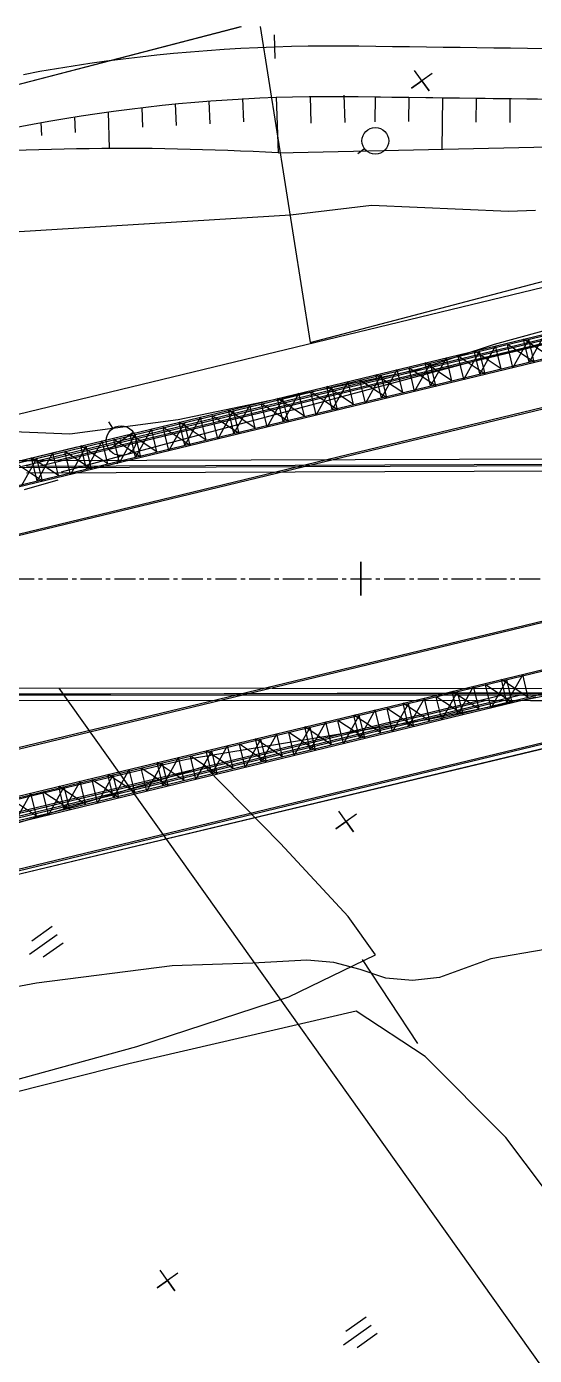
# Model space of a CAD drawing. Extents: x -299 to 346, y -14 to 200.
# Drawn here: x 43.9 to 74, y 52 to 130.7 of the extents above; entities that cross this region are included whole.
import ezdxf

# ---------------------------------------------------------------- set-up
doc = ezdxf.new("R2010")
doc.units = 0
doc.linetypes.add('A-CENTR01', pattern=[2, 1.25, -0.25, 0.25, -0.25])
doc.layers.add('TT-BASE', color=253, linetype='Continuous')
doc.layers.add('TT-CNTL', color=1, linetype='A-CENTR01')

msp = doc.modelspace()

# ---------------------------------------------------------------- linework, layer by layer
at = {"layer": 'TT-BASE'}
for p, q in [((3.695, 116.994, -349.133), (56.573, 130.694, -349.133)), ((3.695, 116.984, 1358.473), (56.61, 130.694, 1358.473)), ((57.729, 130.694, 1336.504), (60.695, 111.97, -140.078)), ((57.731, 130.694, 1529.865), (60.695, 111.979, 54.032)), ((58.557, 130.2, -349.133), (58.605, 128.801, -349.133)), ((58.557, 130.2, -165.872), (58.605, 128.801, -165.872)), ((52.594, 129.114, -349.133), (53.59, 129.204, -349.133)), ((52.594, 129.114, -165.872), (53.59, 129.204, -165.872)), ((53.59, 129.204, -349.133), (54.587, 129.283, -349.133)), ((53.59, 129.204, -165.872), (54.587, 129.283, -165.872)), ((54.587, 129.283, -349.133), (55.584, 129.352, -349.133)), ((54.587, 129.283, -165.872), (55.584, 129.352, -165.872)), ((55.584, 129.352, -349.133), (56.583, 129.412, -349.133)), ((55.584, 129.352, -165.872), (56.583, 129.412, -165.872)), ((56.583, 129.412, -349.133), (57.581, 129.461, -349.133)), ((56.583, 129.412, -165.872), (57.581, 129.461, -165.872)), ((57.581, 129.461, -349.133), (58.581, 129.5, -349.133)), ((57.581, 129.461, -165.872), (58.581, 129.5, -165.872)), ((58.581, 129.5, -349.133), (59.58, 129.53, -349.133)), ((58.581, 129.5, -165.872), (59.58, 129.53, -165.872)), ((59.58, 129.53, -349.133), (60.58, 129.549, -349.133)), ((59.58, 129.53, -165.872), (60.58, 129.549, -165.872)), ((60.58, 129.549, -349.133), (61.58, 129.558, -349.133)), ((60.58, 129.549, -165.872), (61.58, 129.558, -165.872)), ((61.58, 129.558, -349.133), (62.58, 129.558, -349.133)), ((61.58, 129.558, -165.872), (62.58, 129.558, -165.872)), ((62.58, 129.558, -349.133), (63.337, 129.55, -349.133)), ((62.58, 129.558, -165.872), (63.337, 129.55, -165.872)), ((63.337, 129.55, -349.133), (63.58, 129.547, -349.133)), ((63.337, 129.55, -165.872), (63.58, 129.547, -165.872)), ((63.58, 129.547, -349.133), (64.58, 129.534, -349.133)), ((63.58, 129.547, -165.872), (64.58, 129.534, -165.872)), ((64.58, 129.534, -349.133), (65.58, 129.521, -349.133)), ((64.58, 129.534, -165.872), (65.58, 129.521, -165.872)), ((65.58, 129.521, -349.133), (66.58, 129.508, -349.133)), ((65.58, 129.521, -165.872), (66.58, 129.508, -165.872)), ((66.58, 129.508, -349.133), (67.58, 129.494, -349.133)), ((66.58, 129.508, -165.872), (67.58, 129.494, -165.872)), ((67.58, 129.494, -349.133), (68.58, 129.481, -349.133)), ((67.58, 129.494, -165.872), (68.58, 129.481, -165.872)), ((68.58, 129.481, -349.133), (69.58, 129.468, -349.133)), ((68.58, 129.481, -165.872), (69.58, 129.468, -165.872)), ((69.58, 129.468, -349.133), (70.579, 129.455, -349.133)), ((69.58, 129.468, -165.872), (70.579, 129.455, -165.872)), ((70.579, 129.455, -349.133), (71.579, 129.442, -349.133)), ((70.579, 129.455, -165.872), (71.579, 129.442, -165.872)), ((71.579, 129.442, -349.133), (72.579, 129.428, -349.133)), ((71.579, 129.442, -165.872), (72.579, 129.428, -165.872)), ((72.579, 129.428, -349.133), (73.579, 129.415, -349.133)), ((72.579, 129.428, -165.872), (73.579, 129.415, -165.872)), ((73.579, 129.415, -349.133), (74.579, 129.402, -349.133)), ((73.579, 129.415, -165.872), (74.579, 129.402, -165.872)), ((45.654, 128.211, -349.133), (46.641, 128.37, -349.133)), ((45.654, 128.211, -165.872), (46.641, 128.37, -165.872)), ((46.641, 128.37, -349.133), (47.63, 128.519, -349.133)), ((46.641, 128.37, -165.872), (47.63, 128.519, -165.872)), ((47.63, 128.519, -349.133), (48.62, 128.658, -349.133)), ((47.63, 128.519, -165.872), (48.62, 128.658, -165.872)), ((48.62, 128.658, -349.133), (49.612, 128.787, -349.133)), ((48.62, 128.658, -165.872), (49.612, 128.787, -165.872)), ((49.612, 128.787, -349.133), (50.605, 128.906, -349.133)), ((49.612, 128.787, -165.872), (50.605, 128.906, -165.872)), ((50.605, 128.906, -349.133), (51.599, 129.015, -349.133)), ((50.605, 128.906, -165.872), (51.599, 129.015, -165.872)), ((51.599, 129.015, -349.133), (52.594, 129.114, -349.133)), ((51.599, 129.015, -165.872), (52.594, 129.114, -165.872)), ((43.684, 127.864, -349.133), (44.668, 128.043, -349.133)), ((43.684, 127.864, -165.872), (44.668, 128.043, -165.872)), ((44.668, 128.043, -349.133), (45.654, 128.211, -349.133)), ((44.668, 128.043, -165.872), (45.654, 128.211, -165.872)), ((67.922, 127.923, -89.268), (66.7, 127.053, -89.268)), ((67.922, 127.923, -2.74), (66.7, 127.053, -2.74)), ((67.922, 127.923, -2.74), (66.7, 127.053, -2.74)), ((67.746, 126.877, -89.268), (66.876, 128.099, -89.268)), ((67.746, 126.877, -2.74), (66.876, 128.099, -2.74)), ((67.746, 126.877, -2.74), (66.876, 128.099, -2.74)), ((60.695, 111.979, -349.133), (117.695, 126.979, -349.133)), ((60.695, 111.97, -140.078), (117.695, 126.97, -140.078)), ((66.7, 127.053, -89.268), (67.311, 127.488, -89.268)), ((66.7, 127.053, -2.74), (67.311, 127.488, -2.74)), ((66.7, 127.053, -2.74), (67.311, 127.488, -2.74)), ((67.311, 127.488, -89.268), (67.746, 126.877, -89.268)), ((67.311, 127.488, -2.74), (67.746, 126.877, -2.74)), ((67.311, 127.488, -2.74), (67.746, 126.877, -2.74)), ((50.947, 125.926, -349.133), (51.911, 126.031, -349.133)), ((50.947, 125.926, -165.872), (51.911, 126.031, -165.872)), ((51.911, 126.031, -349.133), (52.877, 126.128, -349.133)), ((51.911, 126.031, -165.872), (52.877, 126.128, -165.872)), ((52.694, 126.109, -349.133), (52.738, 124.835, -349.133)), ((52.694, 126.109, -165.872), (52.738, 124.835, -165.872)), ((52.877, 126.128, -349.133), (53.843, 126.214, -349.133)), ((52.877, 126.128, -165.872), (53.843, 126.214, -165.872)), ((53.843, 126.214, -349.133), (54.81, 126.291, -349.133)), ((53.843, 126.214, -165.872), (54.81, 126.291, -165.872)), ((54.689, 126.281, -349.133), (54.735, 124.938, -349.133)), ((54.689, 126.281, -165.872), (54.735, 124.938, -165.872)), ((54.81, 126.291, -349.133), (55.778, 126.358, -349.133)), ((54.81, 126.291, -165.872), (55.778, 126.358, -165.872)), ((55.778, 126.358, -349.133), (56.746, 126.416, -349.133)), ((55.778, 126.358, -165.872), (56.746, 126.416, -165.872)), ((56.685, 126.433, -349.133), (56.733, 125.042, -349.133)), ((56.685, 126.433, -165.872), (56.733, 125.042, -165.872)), ((56.746, 126.416, -349.133), (57.714, 126.464, -349.133)), ((56.746, 126.416, -165.872), (57.714, 126.464, -165.872)), ((57.714, 126.464, -349.133), (58.684, 126.502, -349.133)), ((57.714, 126.464, -165.872), (58.684, 126.502, -165.872)), ((58.684, 126.502, -349.133), (59.653, 126.53, -349.133)), ((58.684, 126.502, -165.872), (59.653, 126.53, -165.872)), ((58.684, 126.502, -349.133), (58.797, 123.204, -349.133)), ((58.684, 126.502, -165.872), (58.797, 123.204, -165.872)), ((59.653, 126.53, -349.133), (60.623, 126.549, -349.133)), ((59.653, 126.53, -165.872), (60.623, 126.549, -165.872)), ((60.623, 126.549, -349.133), (61.593, 126.558, -349.133)), ((60.623, 126.549, -165.872), (61.593, 126.558, -165.872)), ((60.683, 126.571, -349.133), (60.738, 124.977, -349.133)), ((60.683, 126.571, -165.872), (60.738, 124.977, -165.872)), ((61.593, 126.558, -349.133), (62.565, 126.558, -349.133)), ((61.593, 126.558, -165.872), (62.565, 126.558, -165.872)), ((62.565, 126.558, -349.133), (63.303, 126.551, -349.133)), ((62.565, 126.558, -165.872), (63.303, 126.551, -165.872)), ((62.682, 126.639, -349.133), (62.737, 125.019, -349.133)), ((62.682, 126.639, -165.872), (62.737, 125.019, -165.872)), ((63.303, 126.551, -349.133), (63.54, 126.548, -349.133)), ((63.303, 126.551, -165.872), (63.54, 126.548, -165.872)), ((63.31, 126.551, -349.133), (106.764, 125.977, -349.133)), ((63.31, 126.551, -435.661), (106.764, 125.977, -435.661)), ((63.31, 126.551, -165.872), (106.764, 125.977, -165.872)), ((63.54, 126.548, -349.133), (64.54, 126.534, -349.133)), ((63.54, 126.548, -165.872), (64.54, 126.534, -165.872)), ((64.54, 126.535, -349.133), (64.521, 125.057, -349.133)), ((64.54, 126.535, -165.872), (64.521, 125.057, -165.872)), ((64.54, 126.534, -349.133), (65.54, 126.521, -349.133)), ((64.54, 126.534, -165.872), (65.54, 126.521, -165.872)), ((65.54, 126.521, -349.133), (66.54, 126.508, -349.133)), ((65.54, 126.521, -165.872), (66.54, 126.508, -165.872)), ((66.54, 126.508, -349.133), (66.521, 125.064, -349.133)), ((66.54, 126.508, -165.872), (66.521, 125.064, -165.872)), ((66.54, 126.508, -349.133), (67.54, 126.495, -349.133)), ((66.54, 126.508, -165.872), (67.54, 126.495, -165.872)), ((67.54, 126.495, -349.133), (68.54, 126.481, -349.133)), ((67.54, 126.495, -165.872), (68.54, 126.481, -165.872)), ((68.54, 126.482, -349.133), (68.499, 123.423, -349.133)), ((68.54, 126.482, -165.872), (68.499, 123.423, -165.872)), ((68.54, 126.481, -349.133), (69.54, 126.468, -349.133)), ((68.54, 126.481, -165.872), (69.54, 126.468, -165.872)), ((69.54, 126.468, -349.133), (70.54, 126.455, -349.133)), ((69.54, 126.468, -165.872), (70.54, 126.455, -165.872)), ((70.54, 126.455, -349.133), (70.521, 125.031, -349.133)), ((70.54, 126.455, -165.872), (70.521, 125.031, -165.872)), ((70.54, 126.455, -349.133), (71.54, 126.442, -349.133)), ((70.54, 126.455, -165.872), (71.54, 126.442, -165.872)), ((71.54, 126.442, -349.133), (72.54, 126.429, -349.133)), ((71.54, 126.442, -165.872), (72.54, 126.429, -165.872)), ((72.539, 126.429, -349.133), (72.521, 125.015, -349.133)), ((72.539, 126.429, -165.872), (72.521, 125.015, -165.872)), ((72.54, 126.429, -349.133), (73.54, 126.415, -349.133)), ((72.54, 126.429, -165.872), (73.54, 126.415, -165.872)), ((73.54, 126.415, -349.133), (74.54, 126.402, -349.133)), ((73.54, 126.415, -165.872), (74.54, 126.402, -165.872)), ((45.189, 125.088, -349.133), (46.145, 125.252, -349.133)), ((45.189, 125.088, -165.872), (46.145, 125.252, -165.872)), ((46.145, 125.252, -349.133), (47.103, 125.406, -349.133)), ((46.145, 125.252, -165.872), (47.103, 125.406, -165.872)), ((46.717, 125.344, -349.133), (46.748, 124.424, -349.133)), ((46.717, 125.344, -165.872), (46.748, 124.424, -165.872)), ((47.103, 125.406, -349.133), (48.062, 125.55, -349.133)), ((47.103, 125.406, -165.872), (48.062, 125.55, -165.872)), ((48.062, 125.55, -349.133), (49.022, 125.685, -349.133)), ((48.062, 125.55, -165.872), (49.022, 125.685, -165.872)), ((48.708, 125.641, -349.133), (48.782, 123.47, -349.133)), ((48.708, 125.641, -165.872), (48.782, 123.47, -165.872)), ((49.022, 125.685, -349.133), (49.984, 125.81, -349.133)), ((49.022, 125.685, -165.872), (49.984, 125.81, -165.872)), ((49.984, 125.81, -349.133), (50.947, 125.926, -349.133)), ((49.984, 125.81, -165.872), (50.947, 125.926, -165.872)), ((50.7, 125.896, -349.133), (50.74, 124.731, -349.133)), ((50.7, 125.896, -165.872), (50.74, 124.731, -165.872)), ((43.282, 124.733, -349.133), (44.234, 124.915, -349.133)), ((43.282, 124.733, -165.872), (44.234, 124.915, -165.872)), ((44.234, 124.915, -349.133), (45.189, 125.088, -349.133)), ((44.234, 124.915, -165.872), (45.189, 125.088, -165.872)), ((44.727, 125.005, -349.133), (44.753, 124.247, -349.133)), ((44.727, 125.005, -165.872), (44.753, 124.247, -165.872)), ((-0.921, 97.04, -435.661), (111.583, 124.211, -435.661)), ((-0.921, 97.04, -435.661), (111.583, 124.211, -435.661)), ((58.797, 123.204, -349.133), (78.503, 123.65, -349.133)), ((58.797, 123.204, -165.872), (78.503, 123.65, -165.872)), ((63.929, 123.477, -89.421), (63.519, 123.157, -89.421)), ((63.929, 123.477, -2.893), (63.519, 123.157, -2.893)), ((63.929, 123.477, -2.893), (63.519, 123.157, -2.893)), ((38.343, 103.737, -349.133), (111.253, 121.32, -349.133)), ((38.343, 103.737, -349.133), (111.253, 121.32, -349.133)), ((37.392, 103.412, -435.661), (110.296, 121.02, -435.661)), ((37.392, 103.412, -435.661), (110.296, 121.02, -435.661)), ((43.609, 104.657, -435.661), (110.112, 120.718, -435.661)), ((44.56, 104.979, -349.133), (111.069, 121.019, -349.133)), ((45.633, 104.98, -349.133), (110.884, 120.717, -349.133)), ((-0.921, 92.827, -349.133), (111.339, 119.901, -349.133)), ((-0.921, 92.827, -349.133), (111.339, 119.901, -349.133)), ((44.681, 104.659, -435.661), (109.928, 120.416, -435.661)), ((59.517, 119.532, -88.551), (64.336, 120.107, -88.551)), ((59.517, 119.532, -2.023), (64.336, 120.107, -2.023)), ((59.517, 119.532, -2.023), (64.336, 120.107, -2.023)), ((64.336, 120.107, -88.551), (72.453, 119.748, -88.551)), ((64.336, 120.107, -2.023), (72.453, 119.748, -2.023)), ((64.336, 120.107, -2.023), (72.453, 119.748, -2.023)), ((72.453, 119.748, -88.551), (74.052, 119.816, -88.551)), ((72.453, 119.748, -2.023), (74.052, 119.816, -2.023)), ((72.453, 119.748, -2.023), (74.052, 119.816, -2.023)), ((-0.921, 92.719, -435.661), (110.383, 119.601, -435.661)), ((-0.921, 92.719, -435.661), (110.383, 119.601, -435.661)), ((41.906, 118.466, -88.551), (59.517, 119.532, -88.551)), ((41.906, 118.466, -2.023), (59.517, 119.532, -2.023)), ((41.906, 118.466, -2.023), (59.517, 119.532, -2.023)), ((-0.921, 89.947, -349.133), (114.182, 117.706, -349.133)), ((-0.921, 89.839, -435.661), (113.227, 117.407, -435.661)), ((-0.921, 89.839, -435.661), (113.227, 117.407, -435.661)), ((71.629, 111.872, -87.551), (82.543, 114.863, -87.551)), ((71.629, 111.872, -1.023), (82.543, 114.863, -1.023)), ((71.629, 111.872, -1.023), (82.543, 114.863, -1.023)), ((72.239, 111.358, -87.404), (86.586, 114.791, -87.404)), ((72.239, 111.358, -0.876), (86.586, 114.791, -0.876)), ((72.239, 111.358, -0.876), (86.586, 114.791, -0.876)), ((67.077, 110.377, -87.551), (71.629, 111.872, -87.551)), ((67.077, 110.377, -1.023), (71.629, 111.872, -1.023)), ((67.077, 110.377, -1.023), (71.629, 111.872, -1.023)), ((72.715, 110.503, -435.661), (72.386, 111.864, -435.661)), ((73.979, 110.808, -435.661), (72.386, 111.864, -435.661)), ((73.65, 112.169, -435.661), (72.715, 110.503, -435.661)), ((74.932, 111.121, -349.133), (73.34, 112.177, -349.133)), ((73.668, 110.816, -349.133), (73.34, 112.177, -349.133)), ((73.979, 110.808, -435.661), (73.65, 112.169, -435.661)), ((74.604, 112.482, -349.133), (73.668, 110.816, -349.133)), ((45.949, 104.314, -87.404), (72.239, 111.358, -87.404)), ((45.949, 104.314, -0.876), (72.239, 111.358, -0.876)), ((45.949, 104.314, -0.876), (72.239, 111.358, -0.876)), ((68.771, 111.075, -349.133), (67.836, 109.409, -349.133)), ((69.099, 109.714, -349.133), (68.771, 111.075, -349.133)), ((69.799, 109.799, -435.661), (69.47, 111.16, -435.661)), ((71.063, 110.104, -435.661), (69.47, 111.16, -435.661)), ((70.734, 111.465, -435.661), (69.799, 109.799, -435.661)), ((72.016, 110.417, -349.133), (70.424, 111.474, -349.133)), ((70.752, 110.113, -349.133), (70.424, 111.474, -349.133)), ((71.063, 110.104, -435.661), (70.734, 111.465, -435.661)), ((71.688, 111.778, -349.133), (70.752, 110.113, -349.133)), ((72.016, 110.417, -349.133), (71.688, 111.778, -349.133)), ((52.867, 107.414, -87.551), (67.077, 110.377, -87.551)), ((52.867, 107.414, -1.023), (67.077, 110.377, -1.023)), ((52.867, 107.414, -1.023), (67.077, 110.377, -1.023)), ((65.855, 110.372, -349.133), (64.919, 108.706, -349.133)), ((66.183, 109.011, -349.133), (65.855, 110.372, -349.133)), ((66.883, 109.095, -435.661), (66.554, 110.455, -435.661)), ((68.146, 109.4, -435.661), (66.554, 110.455, -435.661)), ((67.818, 110.761, -435.661), (66.883, 109.095, -435.661)), ((69.099, 109.714, -349.133), (67.507, 110.77, -349.133)), ((67.836, 109.409, -349.133), (67.507, 110.77, -349.133)), ((68.146, 109.4, -435.661), (67.818, 110.761, -435.661)), ((62.938, 109.668, -349.133), (62.003, 108.002, -349.133)), ((63.267, 108.307, -349.133), (62.938, 109.668, -349.133)), ((63.967, 108.39, -435.661), (63.638, 109.751, -435.661)), ((65.23, 108.695, -435.661), (63.638, 109.751, -435.661)), ((64.902, 110.056, -435.661), (63.967, 108.39, -435.661)), ((66.183, 109.011, -349.133), (64.591, 110.067, -349.133)), ((64.919, 108.706, -349.133), (64.591, 110.067, -349.133)), ((65.23, 108.695, -435.661), (64.902, 110.056, -435.661)), ((60.35, 107.604, -349.133), (58.758, 108.66, -349.133)), ((59.086, 107.299, -349.133), (58.758, 108.66, -349.133)), ((60.022, 108.965, -349.133), (59.086, 107.299, -349.133)), ((60.35, 107.604, -349.133), (60.022, 108.965, -349.133)), ((61.05, 107.686, -435.661), (60.722, 109.047, -435.661)), ((62.314, 107.991, -435.661), (60.722, 109.047, -435.661)), ((61.985, 109.352, -435.661), (61.05, 107.686, -435.661)), ((63.267, 108.307, -349.133), (61.675, 109.363, -349.133)), ((62.003, 108.002, -349.133), (61.675, 109.363, -349.133)), ((62.314, 107.991, -435.661), (61.985, 109.352, -435.661)), ((56.153, 107.943, -435.661), (55.218, 106.277, -435.661)), ((57.434, 106.901, -349.133), (55.842, 107.957, -349.133)), ((56.17, 106.596, -349.133), (55.842, 107.957, -349.133)), ((56.482, 106.583, -435.661), (56.153, 107.943, -435.661)), ((57.106, 108.262, -349.133), (56.17, 106.596, -349.133)), ((57.434, 106.901, -349.133), (57.106, 108.262, -349.133)), ((58.134, 106.982, -435.661), (57.806, 108.343, -435.661)), ((59.398, 107.287, -435.661), (57.806, 108.343, -435.661)), ((59.069, 108.648, -435.661), (58.134, 106.982, -435.661)), ((59.398, 107.287, -435.661), (59.069, 108.648, -435.661)), ((46.437, 106.559, -87.551), (52.867, 107.414, -87.551)), ((46.437, 106.559, -1.023), (52.867, 107.414, -1.023)), ((46.437, 106.559, -1.023), (52.867, 107.414, -1.023)), ((48.993, 106.894, -87.271), (48.744, 107.27, -87.271)), ((48.993, 106.894, -0.743), (48.744, 107.27, -0.743)), ((48.993, 106.894, -0.743), (48.744, 107.27, -0.743)), ((53.237, 107.239, -435.661), (52.302, 105.573, -435.661)), ((54.517, 106.197, -349.133), (52.925, 107.253, -349.133)), ((53.254, 105.892, -349.133), (52.925, 107.253, -349.133)), ((53.566, 105.878, -435.661), (53.237, 107.239, -435.661)), ((54.189, 107.558, -349.133), (53.254, 105.892, -349.133)), ((54.517, 106.197, -349.133), (54.189, 107.558, -349.133)), ((55.218, 106.277, -435.661), (54.889, 107.638, -435.661)), ((56.482, 106.583, -435.661), (54.889, 107.638, -435.661)), ((-0.921, 77.294, -349.133), (120.274, 106.523, -349.133)), ((-0.921, 77.294, -349.133), (120.274, 106.523, -349.133)), ((39.963, 106.824, -87.551), (46.437, 106.559, -87.551)), ((39.963, 106.824, -1.023), (46.437, 106.559, -1.023)), ((39.963, 106.824, -1.023), (46.437, 106.559, -1.023)), ((48.762, 105.646, -87.271), (50.199, 106.67, -87.271)), ((48.762, 105.646, -0.743), (50.199, 106.67, -0.743)), ((48.762, 105.646, -0.743), (50.199, 106.67, -0.743)), ((50.321, 106.535, -435.661), (49.386, 104.869, -435.661)), ((51.601, 105.494, -349.133), (50.009, 106.55, -349.133)), ((50.337, 105.189, -349.133), (50.009, 106.55, -349.133)), ((50.649, 105.174, -435.661), (50.321, 106.535, -435.661)), ((51.273, 106.855, -349.133), (50.337, 105.189, -349.133)), ((51.601, 105.494, -349.133), (51.273, 106.855, -349.133)), ((52.302, 105.573, -435.661), (51.973, 106.934, -435.661)), ((53.566, 105.878, -435.661), (51.973, 106.934, -435.661)), ((-0.921, 77.185, -435.661), (119.322, 106.225, -435.661)), ((-0.921, 77.185, -435.661), (119.322, 106.225, -435.661)), ((-0.921, 94.267, -349.133), (46.851, 105.788, -349.133)), ((46.47, 104.165, -435.661), (46.141, 105.525, -435.661)), ((46.47, 104.165, -435.661), (46.141, 105.525, -435.661)), ((47.733, 104.47, -435.661), (46.141, 105.525, -435.661)), ((47.405, 105.831, -435.661), (46.47, 104.165, -435.661)), ((48.685, 104.791, -349.133), (47.093, 105.847, -349.133)), ((47.421, 104.486, -349.133), (47.093, 105.847, -349.133)), ((47.421, 104.486, -349.133), (47.093, 105.847, -349.133)), ((47.733, 104.47, -435.661), (47.405, 105.831, -435.661)), ((48.356, 106.152, -349.133), (47.421, 104.486, -349.133)), ((48.685, 104.791, -349.133), (48.356, 106.152, -349.133)), ((49.386, 104.869, -435.661), (49.057, 106.23, -435.661)), ((50.649, 105.174, -435.661), (49.057, 106.23, -435.661)), ((49.428, 106.232, -87.271), (49.507, 106.121, -87.271)), ((49.428, 106.232, -0.743), (49.507, 106.121, -0.743)), ((49.428, 106.232, -0.743), (49.507, 106.121, -0.743)), ((-0.921, 94.159, -435.661), (45.899, 105.467, -435.661)), ((-0.92, 105.123, -349.133), (44.825, 104.978, -349.133)), ((-0.92, 104.723, -349.133), (44.824, 104.578, -349.133)), ((44.817, 103.765, -435.661), (43.225, 104.821, -435.661)), ((44.489, 105.126, -435.661), (43.554, 103.46, -435.661)), ((43.874, 104.656, -435.661), (126.182, 104.955, -435.661)), ((45.768, 104.087, -349.133), (44.176, 105.143, -349.133)), ((44.505, 103.782, -349.133), (44.176, 105.143, -349.133)), ((44.817, 103.765, -435.661), (44.489, 105.126, -435.661)), ((45.44, 105.448, -349.133), (44.505, 103.782, -349.133)), ((44.825, 104.978, -349.133), (127.134, 105.251, -349.133)), ((44.827, 104.578, -349.133), (127.135, 104.851, -349.133)), ((45.768, 104.087, -349.133), (45.44, 105.448, -349.133)), ((49.266, 104.784, -87.271), (49.368, 105.283, -87.271)), ((49.266, 104.784, -0.743), (49.368, 105.283, -0.743)), ((49.266, 104.784, -0.743), (49.368, 105.283, -0.743)), ((-0.921, 74.414, -349.133), (124.133, 104.573, -349.133)), ((-0.921, 74.414, -349.133), (124.133, 104.573, -349.133)), ((-0.921, 74.304, -435.661), (123.182, 104.277, -435.661)), ((-0.921, 74.304, -435.661), (123.182, 104.277, -435.661)), ((43.876, 104.256, -435.661), (126.184, 104.555, -435.661)), ((43.747, 103.257, -87.404), (45.749, 103.833, -87.404)), ((43.747, 103.257, -0.876), (45.749, 103.833, -0.876)), ((43.747, 103.257, -0.876), (45.749, 103.833, -0.876)), ((63.69, 96.989, 129.338), (63.69, 98.989, 129.338)), ((73.296, 92.313, -349.133), (72.36, 90.647, -349.133)), ((73.624, 90.952, -349.133), (73.296, 92.313, -349.133)), ((-0.921, 91.55, -349.133), (74.699, 91.477, -349.133)), ((-0.921, 70.093, -349.133), (87.765, 91.482, -349.133)), ((-0.921, 70.093, -349.133), (87.765, 91.482, -349.133)), ((45.78, 91.505, 25.505), (90.518, 28.713, 25.505)), ((45.78, 91.505, -3.023), (90.518, 28.713, -3.023)), ((45.78, 91.505, -435.661), (90.518, 28.713, -435.661)), ((45.78, 91.505, -435.661), (90.518, 28.713, -435.661)), ((45.78, 91.505, -349.133), (90.518, 28.713, -349.133)), ((45.78, 91.505, -349.133), (90.518, 28.713, -349.133)), ((67.483, 89.613, -84.988), (77.329, 91.601, -84.988)), ((67.483, 89.613, 1.54), (77.329, 91.601, 1.54)), ((67.483, 89.613, 1.54), (77.329, 91.601, 1.54)), ((70.38, 91.61, -349.133), (69.444, 89.944, -349.133)), ((70.708, 90.249, -349.133), (70.38, 91.61, -349.133)), ((71.414, 90.334, -435.661), (71.085, 91.695, -435.661)), ((72.677, 90.639, -435.661), (71.085, 91.695, -435.661)), ((72.349, 92, -435.661), (71.414, 90.334, -435.661)), ((73.624, 90.952, -349.133), (72.032, 92.008, -349.133)), ((72.36, 90.647, -349.133), (72.032, 92.008, -349.133)), ((72.677, 90.639, -435.661), (72.349, 92, -435.661)), ((-0.921, 72.974, -349.133), (75.022, 91.289, -349.133)), ((-0.921, 90.984, -412.652), (87.696, 91.288, -412.652)), ((-0.921, 91.213, -435.661), (73.752, 91.164, -435.661)), ((-0.921, 69.984, -435.661), (86.818, 91.174, -435.661)), ((-0.921, 69.984, -435.661), (86.818, 91.174, -435.661)), ((-0.921, 91.15, -349.133), (74.699, 91.077, -349.133)), ((-0.921, 73.231, -349.133), (73.082, 91.078, -349.133)), ((-0.921, 72.864, -435.661), (74.076, 90.977, -435.661)), ((-0.921, 90.813, -435.661), (73.752, 90.764, -435.661)), ((-0.921, 73.378, -435.661), (71.073, 90.766, -435.661)), ((-0.921, 73.121, -435.661), (72.135, 90.765, -435.661)), ((-0.916, 73.489, -349.133), (72.02, 91.079, -349.133)), ((66.516, 90.591, -435.661), (65.581, 88.925, -435.661)), ((67.791, 89.545, -349.133), (66.199, 90.601, -349.133)), ((66.528, 89.24, -349.133), (66.199, 90.601, -349.133)), ((66.845, 89.231, -435.661), (66.516, 90.591, -435.661)), ((67.463, 90.906, -349.133), (66.528, 89.24, -349.133)), ((67.791, 89.545, -349.133), (67.463, 90.906, -349.133)), ((68.498, 89.63, -435.661), (68.169, 90.991, -435.661)), ((69.761, 89.935, -435.661), (68.169, 90.991, -435.661)), ((69.433, 91.296, -435.661), (68.498, 89.63, -435.661)), ((70.708, 90.249, -349.133), (69.116, 91.305, -349.133)), ((69.444, 89.944, -349.133), (69.116, 91.305, -349.133)), ((69.761, 89.935, -435.661), (69.433, 91.296, -435.661)), ((73.75, 91.164, -435.661), (86.531, 91.211, -435.661)), ((73.752, 90.764, -435.661), (86.532, 90.811, -435.661)), ((73.752, 90.764, -435.661), (86.532, 90.811, -435.661)), ((63.6, 89.887, -435.661), (62.665, 88.221, -435.661)), ((64.875, 88.842, -349.133), (63.283, 89.898, -349.133)), ((63.611, 88.537, -349.133), (63.283, 89.898, -349.133)), ((63.929, 88.526, -435.661), (63.6, 89.887, -435.661)), ((64.547, 90.203, -349.133), (63.611, 88.537, -349.133)), ((64.875, 88.842, -349.133), (64.547, 90.203, -349.133)), ((65.581, 88.925, -435.661), (65.253, 90.286, -435.661)), ((66.845, 89.231, -435.661), (65.253, 90.286, -435.661)), ((53.363, 87.283, -84.988), (67.483, 89.613, -84.988)), ((53.363, 87.283, 1.54), (67.483, 89.613, 1.54)), ((53.363, 87.283, 1.54), (67.483, 89.613, 1.54)), ((60.684, 89.183, -435.661), (59.749, 87.517, -435.661)), ((61.959, 88.139, -349.133), (60.367, 89.195, -349.133)), ((60.695, 87.834, -349.133), (60.367, 89.195, -349.133)), ((61.013, 87.822, -435.661), (60.684, 89.183, -435.661)), ((61.63, 89.499, -349.133), (60.695, 87.834, -349.133)), ((61.959, 88.139, -349.133), (61.63, 89.499, -349.133)), ((62.665, 88.221, -435.661), (62.337, 89.582, -435.661)), ((63.929, 88.526, -435.661), (62.337, 89.582, -435.661)), ((57.768, 88.479, -435.661), (56.833, 86.813, -435.661)), ((59.042, 87.435, -349.133), (57.45, 88.491, -349.133)), ((57.779, 87.13, -349.133), (57.45, 88.491, -349.133)), ((58.097, 87.118, -435.661), (57.768, 88.479, -435.661)), ((58.714, 88.796, -349.133), (57.779, 87.13, -349.133)), ((59.042, 87.435, -349.133), (58.714, 88.796, -349.133)), ((59.749, 87.517, -435.661), (59.42, 88.878, -435.661)), ((61.013, 87.822, -435.661), (59.42, 88.878, -435.661)), ((3.695, 70.98, -349.133), (74.695, 87.979, -349.133)), ((3.695, 70.97, -140.078), (74.695, 87.97, -140.078)), ((53.917, 86.108, -435.661), (53.588, 87.469, -435.661)), ((55.18, 86.413, -435.661), (53.588, 87.469, -435.661)), ((54.852, 87.774, -435.661), (53.917, 86.108, -435.661)), ((56.126, 86.732, -349.133), (54.534, 87.788, -349.133)), ((54.862, 86.427, -349.133), (54.534, 87.788, -349.133)), ((55.18, 86.413, -435.661), (54.852, 87.774, -435.661)), ((55.798, 88.093, -349.133), (54.862, 86.427, -349.133)), ((56.126, 86.732, -349.133), (55.798, 88.093, -349.133)), ((56.833, 86.813, -435.661), (56.504, 88.173, -435.661)), ((58.097, 87.118, -435.661), (56.504, 88.173, -435.661)), ((54.455, 86.848, -86.713), (38.437, 82.021, -86.713)), ((54.455, 86.848, -0.185), (38.437, 82.021, -0.185)), ((54.455, 86.848, -0.185), (38.437, 82.021, -0.185)), ((44.63, 85.231, -84.988), (53.363, 87.283, -84.988)), ((44.63, 85.231, 1.54), (53.363, 87.283, 1.54)), ((44.63, 85.231, 1.54), (53.363, 87.283, 1.54)), ((49.965, 86.686, -349.133), (49.029, 85.02, -349.133)), ((50.293, 85.325, -349.133), (49.965, 86.686, -349.133)), ((51.001, 85.404, -435.661), (50.672, 86.765, -435.661)), ((51.001, 85.404, -435.661), (50.672, 86.765, -435.661)), ((52.264, 85.709, -435.661), (50.672, 86.765, -435.661)), ((51.936, 87.07, -435.661), (51.001, 85.404, -435.661)), ((53.21, 86.028, -349.133), (51.618, 87.085, -349.133)), ((51.946, 85.724, -349.133), (51.618, 87.085, -349.133)), ((51.946, 85.724, -349.133), (51.618, 87.085, -349.133)), ((52.264, 85.709, -435.661), (51.936, 87.07, -435.661)), ((52.881, 87.389, -349.133), (51.946, 85.724, -349.133)), ((53.21, 86.028, -349.133), (52.881, 87.389, -349.133)), ((58.928, 82.285, -86.713), (54.455, 86.848, -86.713)), ((58.928, 82.285, -0.185), (54.455, 86.848, -0.185)), ((58.928, 82.285, -0.185), (54.455, 86.848, -0.185)), ((47.049, 85.983, -349.133), (46.113, 84.317, -349.133)), ((47.377, 84.622, -349.133), (47.049, 85.983, -349.133)), ((48.084, 84.7, -435.661), (47.756, 86.06, -435.661)), ((49.348, 85.005, -435.661), (47.756, 86.06, -435.661)), ((49.019, 86.366, -435.661), (48.084, 84.7, -435.661)), ((50.293, 85.325, -349.133), (48.701, 86.381, -349.133)), ((49.029, 85.02, -349.133), (48.701, 86.381, -349.133)), ((49.348, 85.005, -435.661), (49.019, 86.366, -435.661)), ((30.93, 81.866, -84.988), (44.63, 85.231, -84.988)), ((30.93, 81.866, 1.54), (44.63, 85.231, 1.54)), ((30.93, 81.866, 1.54), (44.63, 85.231, 1.54)), ((44.132, 85.279, -349.133), (43.196, 83.614, -349.133)), ((44.46, 83.918, -349.133), (44.132, 85.279, -349.133)), ((45.168, 83.995, -435.661), (44.84, 85.356, -435.661)), ((46.432, 84.301, -435.661), (44.84, 85.356, -435.661)), ((46.103, 85.661, -435.661), (45.168, 83.995, -435.661)), ((47.377, 84.622, -349.133), (45.785, 85.678, -349.133)), ((46.113, 84.317, -349.133), (45.785, 85.678, -349.133)), ((46.432, 84.301, -435.661), (46.103, 85.661, -435.661)), ((44.46, 83.918, -349.133), (42.868, 84.975, -349.133)), ((63.443, 84.039, -87.536), (62.221, 83.169, -87.536)), ((63.443, 84.039, -1.008), (62.221, 83.169, -1.008)), ((63.443, 84.039, -1.008), (62.221, 83.169, -1.008)), ((62.221, 83.169, -87.536), (62.832, 83.604, -87.536)), ((62.221, 83.169, -1.008), (62.832, 83.604, -1.008)), ((62.221, 83.169, -1.008), (62.832, 83.604, -1.008)), ((63.267, 82.993, -87.536), (62.397, 84.215, -87.536)), ((63.267, 82.993, -1.008), (62.397, 84.215, -1.008)), ((63.267, 82.993, -1.008), (62.397, 84.215, -1.008)), ((62.832, 83.604, -87.536), (63.267, 82.993, -87.536)), ((62.832, 83.604, -1.008), (63.267, 82.993, -1.008)), ((62.832, 83.604, -1.008), (63.267, 82.993, -1.008)), ((62.935, 77.96, -86.713), (58.928, 82.285, -86.713)), ((62.935, 77.96, -0.185), (58.928, 82.285, -0.185)), ((62.935, 77.96, -0.185), (58.928, 82.285, -0.185)), ((64.559, 75.687, -86.713), (62.935, 77.96, -86.713)), ((64.559, 75.687, -0.185), (62.935, 77.96, -0.185)), ((64.559, 75.687, -0.185), (62.935, 77.96, -0.185)), ((45.388, 77.368, -87.643), (44.19, 76.515, -87.643)), ((45.388, 77.368, -1.115), (44.19, 76.515, -1.115)), ((45.388, 77.368, -1.115), (44.19, 76.515, -1.115)), ((44.058, 75.727, -87.643), (45.697, 76.895, -87.643)), ((44.058, 75.727, -1.115), (45.697, 76.895, -1.115)), ((44.058, 75.727, -1.115), (45.697, 76.895, -1.115)), ((44.859, 75.576, -87.643), (46.038, 76.416, -87.643)), ((44.859, 75.576, -1.115), (46.038, 76.416, -1.115)), ((44.859, 75.576, -1.115), (46.038, 76.416, -1.115)), ((59.418, 73.215, -86.713), (64.559, 75.687, -86.713)), ((59.418, 73.215, -0.185), (64.559, 75.687, -0.185)), ((59.418, 73.215, -0.185), (64.559, 75.687, -0.185)), ((74.629, 76.014, -87.551), (71.406, 75.455, -87.551)), ((74.629, 76.014, -1.023), (71.406, 75.455, -1.023)), ((74.629, 76.014, -1.023), (71.406, 75.455, -1.023)), ((52.503, 75.047, -87.551), (44.467, 74.018, -87.551)), ((52.503, 75.047, -1.023), (44.467, 74.018, -1.023)), ((52.503, 75.047, -1.023), (44.467, 74.018, -1.023)), ((57.298, 75.198, -87.551), (52.503, 75.047, -87.551)), ((57.298, 75.198, -1.023), (52.503, 75.047, -1.023)), ((57.298, 75.198, -1.023), (52.503, 75.047, -1.023)), ((60.5, 75.387, -87.551), (57.298, 75.198, -87.551)), ((60.5, 75.387, -1.023), (57.298, 75.198, -1.023)), ((60.5, 75.387, -1.023), (57.298, 75.198, -1.023)), ((62.087, 75.243, -87.551), (60.5, 75.387, -87.551)), ((62.087, 75.243, -1.023), (60.5, 75.387, -1.023)), ((62.087, 75.243, -1.023), (60.5, 75.387, -1.023)), ((63.659, 74.834, -87.551), (62.087, 75.243, -87.551)), ((63.659, 74.834, -1.023), (62.087, 75.243, -1.023)), ((63.659, 74.834, -1.023), (62.087, 75.243, -1.023)), ((65.172, 74.322, -87.551), (63.659, 74.834, -87.551)), ((65.172, 74.322, -1.023), (63.659, 74.834, -1.023)), ((65.172, 74.322, -1.023), (63.659, 74.834, -1.023)), ((67.077, 70.437, -87.775), (63.799, 75.412, -87.775)), ((67.077, 70.437, -1.247), (63.799, 75.412, -1.247)), ((67.077, 70.437, -1.247), (63.799, 75.412, -1.247)), ((71.406, 75.455, -87.551), (68.365, 74.353, -87.551)), ((71.406, 75.455, -1.023), (68.365, 74.353, -1.023)), ((71.406, 75.455, -1.023), (68.365, 74.353, -1.023)), ((44.467, 74.018, -87.551), (34.898, 72.226, -87.551)), ((44.467, 74.018, -1.023), (34.898, 72.226, -1.023)), ((44.467, 74.018, -1.023), (34.898, 72.226, -1.023)), ((66.759, 74.178, -87.551), (65.172, 74.322, -87.551)), ((66.759, 74.178, -1.023), (65.172, 74.322, -1.023)), ((66.759, 74.178, -1.023), (65.172, 74.322, -1.023)), ((68.365, 74.353, -87.551), (66.759, 74.178, -87.551)), ((68.365, 74.353, -1.023), (66.759, 74.178, -1.023)), ((68.365, 74.353, -1.023), (66.759, 74.178, -1.023)), ((50.422, 70.274, -86.713), (59.418, 73.215, -86.713)), ((50.422, 70.274, -0.185), (59.418, 73.215, -0.185)), ((50.422, 70.274, -0.185), (59.418, 73.215, -0.185)), ((63.411, 72.349, -87.324), (49.937, 69.238, -87.324)), ((63.411, 72.349, -0.796), (49.937, 69.238, -0.796)), ((63.411, 72.349, -0.796), (49.937, 69.238, -0.796)), ((67.512, 69.668, -87.324), (63.411, 72.349, -87.324)), ((67.512, 69.668, -0.796), (63.411, 72.349, -0.796)), ((67.512, 69.668, -0.796), (63.411, 72.349, -0.796)), ((39.398, 67.235, -86.713), (50.422, 70.274, -86.713)), ((39.398, 67.235, -0.185), (50.422, 70.274, -0.185)), ((39.398, 67.235, -0.185), (50.422, 70.274, -0.185)), ((72.289, 64.874, -87.324), (67.512, 69.668, -87.324)), ((72.289, 64.874, -0.796), (67.512, 69.668, -0.796)), ((72.289, 64.874, -0.796), (67.512, 69.668, -0.796)), ((49.937, 69.238, -87.324), (29.165, 64.045, -87.324)), ((49.937, 69.238, -0.796), (29.165, 64.045, -0.796)), ((49.937, 69.238, -0.796), (29.165, 64.045, -0.796)), ((77.479, 57.983, -87.324), (72.289, 64.874, -87.324)), ((77.479, 57.983, -0.796), (72.289, 64.874, -0.796)), ((77.479, 57.983, -0.796), (72.289, 64.874, -0.796)), ((52.844, 56.831, -88.041), (51.622, 55.96, -88.041)), ((52.844, 56.831, -1.513), (51.622, 55.96, -1.513)), ((52.844, 56.831, -1.513), (51.622, 55.96, -1.513)), ((52.668, 55.785, -88.041), (51.798, 57.006, -88.041)), ((52.668, 55.785, -1.513), (51.798, 57.006, -1.513)), ((52.668, 55.785, -1.513), (51.798, 57.006, -1.513)), ((51.622, 55.96, -88.041), (52.233, 56.395, -88.041)), ((51.622, 55.96, -1.513), (52.233, 56.395, -1.513)), ((51.622, 55.96, -1.513), (52.233, 56.395, -1.513)), ((52.233, 56.395, -88.041), (52.668, 55.785, -88.041)), ((52.233, 56.395, -1.513), (52.668, 55.785, -1.513)), ((52.233, 56.395, -1.513), (52.668, 55.785, -1.513)), ((62.677, 52.59, -88.12), (64.316, 53.758, -88.12)), ((62.677, 52.59, -1.592), (64.316, 53.758, -1.592)), ((62.677, 52.59, -1.592), (64.316, 53.758, -1.592)), ((64.006, 54.231, -88.12), (62.809, 53.378, -88.12)), ((64.006, 54.231, -1.592), (62.809, 53.378, -1.592)), ((64.006, 54.231, -1.592), (62.809, 53.378, -1.592)), ((63.478, 52.44, -88.12), (64.657, 53.279, -88.12)), ((63.478, 52.44, -1.592), (64.657, 53.279, -1.592)), ((63.478, 52.44, -1.592), (64.657, 53.279, -1.592))]:
    msp.add_line(p, q, dxfattribs=at)
at = {"layer": 'TT-BASE', "extrusion": (-0.00048215, -0.023083, 0.999733)}
msp.add_line((63.695, 98.979, 54.055), (63.695, 96.98, 54.009), dxfattribs=at)
at = {"layer": 'TT-BASE'}
for centre, radius in [((64.555, 123.923, -89.421), 0.791), ((64.555, 123.923, -2.893), 0.791), ((64.555, 123.923, -2.893), 0.791), ((49.481, 106.158, -87.271), 0.882), ((49.481, 106.158, -0.743), 0.882), ((49.481, 106.158, -0.743), 0.882)]:
    msp.add_circle(centre, radius, dxfattribs=at)
for centre in [(49.511, -37.897, -349.133), (49.511, -37.897, -165.872)]:
    msp.add_arc(centre, 161.368, 86.70088, 95.19375, dxfattribs=at)
at = {"layer": 'TT-CNTL', "elevation": -644.716, "flags": 128}
msp.add_lwpolyline([(-0.921, 97.98), (30.374, 97.979), (184.894, 97.979), (236.768, 97.979)], dxfattribs=at)

doc.saveas('drawing.dxf')
